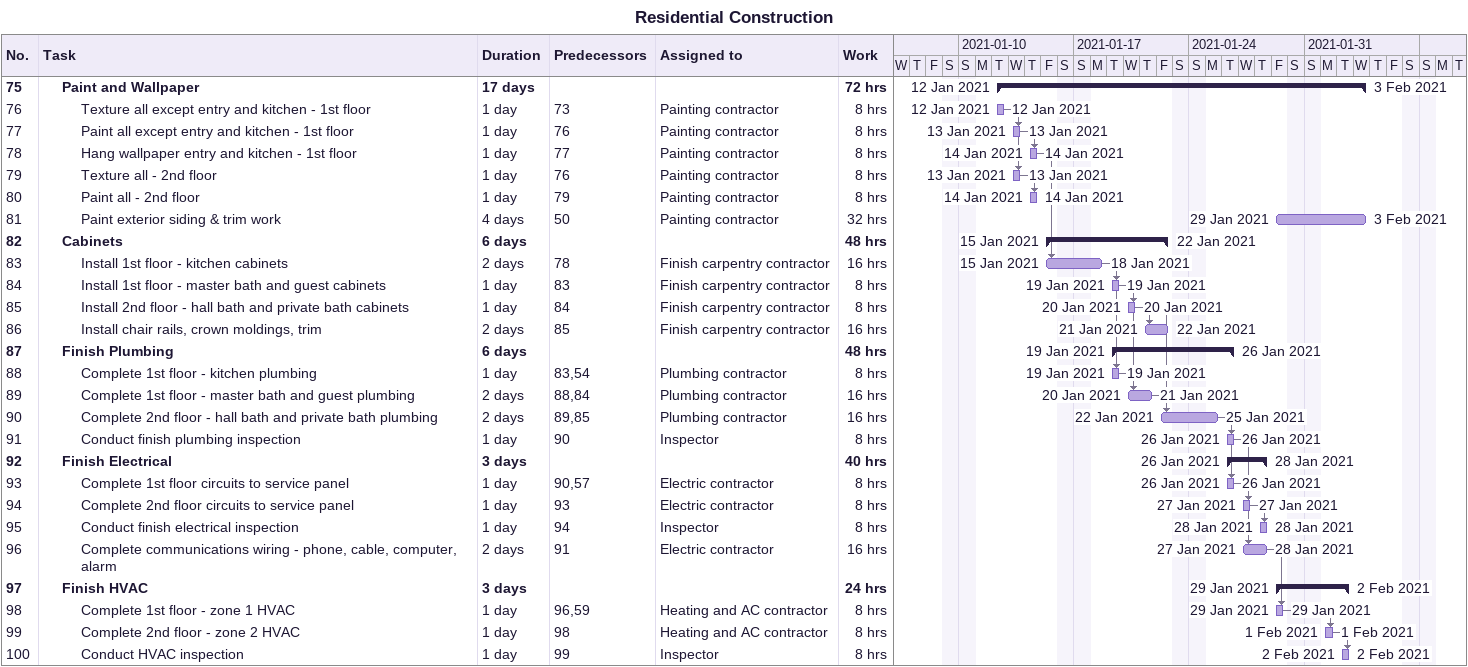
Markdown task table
Residential Construction

| ID | Level | Task | Duration | Start | Finish | Predecessors | Resources | Work (h) |
|---|---|---|---|---|---|---|---|---|
| 75 | 2 | **Paint and Wallpaper** | 17d | 2021-01-12 | 2021-02-03 |  |  | 72 |
| 76 | 3 | Texture all except entry and kitchen - 1st floor | 1d | 2021-01-12 | 2021-01-12 | 73 | Painting contractor | 8 |
| 77 | 3 | Paint all except entry and kitchen - 1st floor | 1d | 2021-01-13 | 2021-01-13 | 76 | Painting contractor | 8 |
| 78 | 3 | Hang wallpaper entry and kitchen - 1st floor | 1d | 2021-01-14 | 2021-01-14 | 77 | Painting contractor | 8 |
| 79 | 3 | Texture all - 2nd floor | 1d | 2021-01-13 | 2021-01-13 | 76 | Painting contractor | 8 |
| 80 | 3 | Paint all - 2nd floor | 1d | 2021-01-14 | 2021-01-14 | 79 | Painting contractor | 8 |
| 81 | 3 | Paint exterior siding & trim work | 4d | 2021-01-29 | 2021-02-03 | 50 | Painting contractor | 32 |
| 82 | 2 | **Cabinets** | 6d | 2021-01-15 | 2021-01-22 |  |  | 48 |
| 83 | 3 | Install 1st floor - kitchen cabinets | 2d | 2021-01-15 | 2021-01-18 | 78 | Finish carpentry contractor | 16 |
| 84 | 3 | Install 1st floor - master bath and guest cabinets | 1d | 2021-01-19 | 2021-01-19 | 83 | Finish carpentry contractor | 8 |
| 85 | 3 | Install 2nd floor - hall bath and private bath cabinets | 1d | 2021-01-20 | 2021-01-20 | 84 | Finish carpentry contractor | 8 |
| 86 | 3 | Install chair rails, crown moldings, trim | 2d | 2021-01-21 | 2021-01-22 | 85 | Finish carpentry contractor | 16 |
| 87 | 2 | **Finish Plumbing** | 6d | 2021-01-19 | 2021-01-26 |  |  | 48 |
| 88 | 3 | Complete 1st floor - kitchen plumbing | 1d | 2021-01-19 | 2021-01-19 | 83, 54 | Plumbing contractor | 8 |
| 89 | 3 | Complete 1st floor - master bath and guest plumbing | 2d | 2021-01-20 | 2021-01-21 | 88, 84 | Plumbing contractor | 16 |
| 90 | 3 | Complete 2nd floor - hall bath and private bath plumbing | 2d | 2021-01-22 | 2021-01-25 | 89, 85 | Plumbing contractor | 16 |
| 91 | 3 | Conduct finish plumbing inspection | 1d | 2021-01-26 | 2021-01-26 | 90 | Inspector | 8 |
| 92 | 2 | **Finish Electrical** | 3d | 2021-01-26 | 2021-01-28 |  |  | 40 |
| 93 | 3 | Complete 1st floor circuits to service panel | 1d | 2021-01-26 | 2021-01-26 | 90, 57 | Electric contractor | 8 |
| 94 | 3 | Complete 2nd floor circuits to service panel | 1d | 2021-01-27 | 2021-01-27 | 93 | Electric contractor | 8 |
| 95 | 3 | Conduct finish electrical inspection | 1d | 2021-01-28 | 2021-01-28 | 94 | Inspector | 8 |
| 96 | 3 | Complete communications wiring - phone, cable, computer, alarm | 2d | 2021-01-27 | 2021-01-28 | 91 | Electric contractor | 16 |
| 97 | 2 | **Finish HVAC** | 3d | 2021-01-29 | 2021-02-02 |  |  | 24 |
| 98 | 3 | Complete 1st floor - zone 1 HVAC | 1d | 2021-01-29 | 2021-01-29 | 96, 59 | Heating and AC contractor | 8 |
| 99 | 3 | Complete 2nd floor - zone 2 HVAC | 1d | 2021-02-01 | 2021-02-01 | 98 | Heating and AC contractor | 8 |
| 100 | 3 | Conduct HVAC inspection | 1d | 2021-02-02 | 2021-02-02 | 99 | Inspector | 8 |
